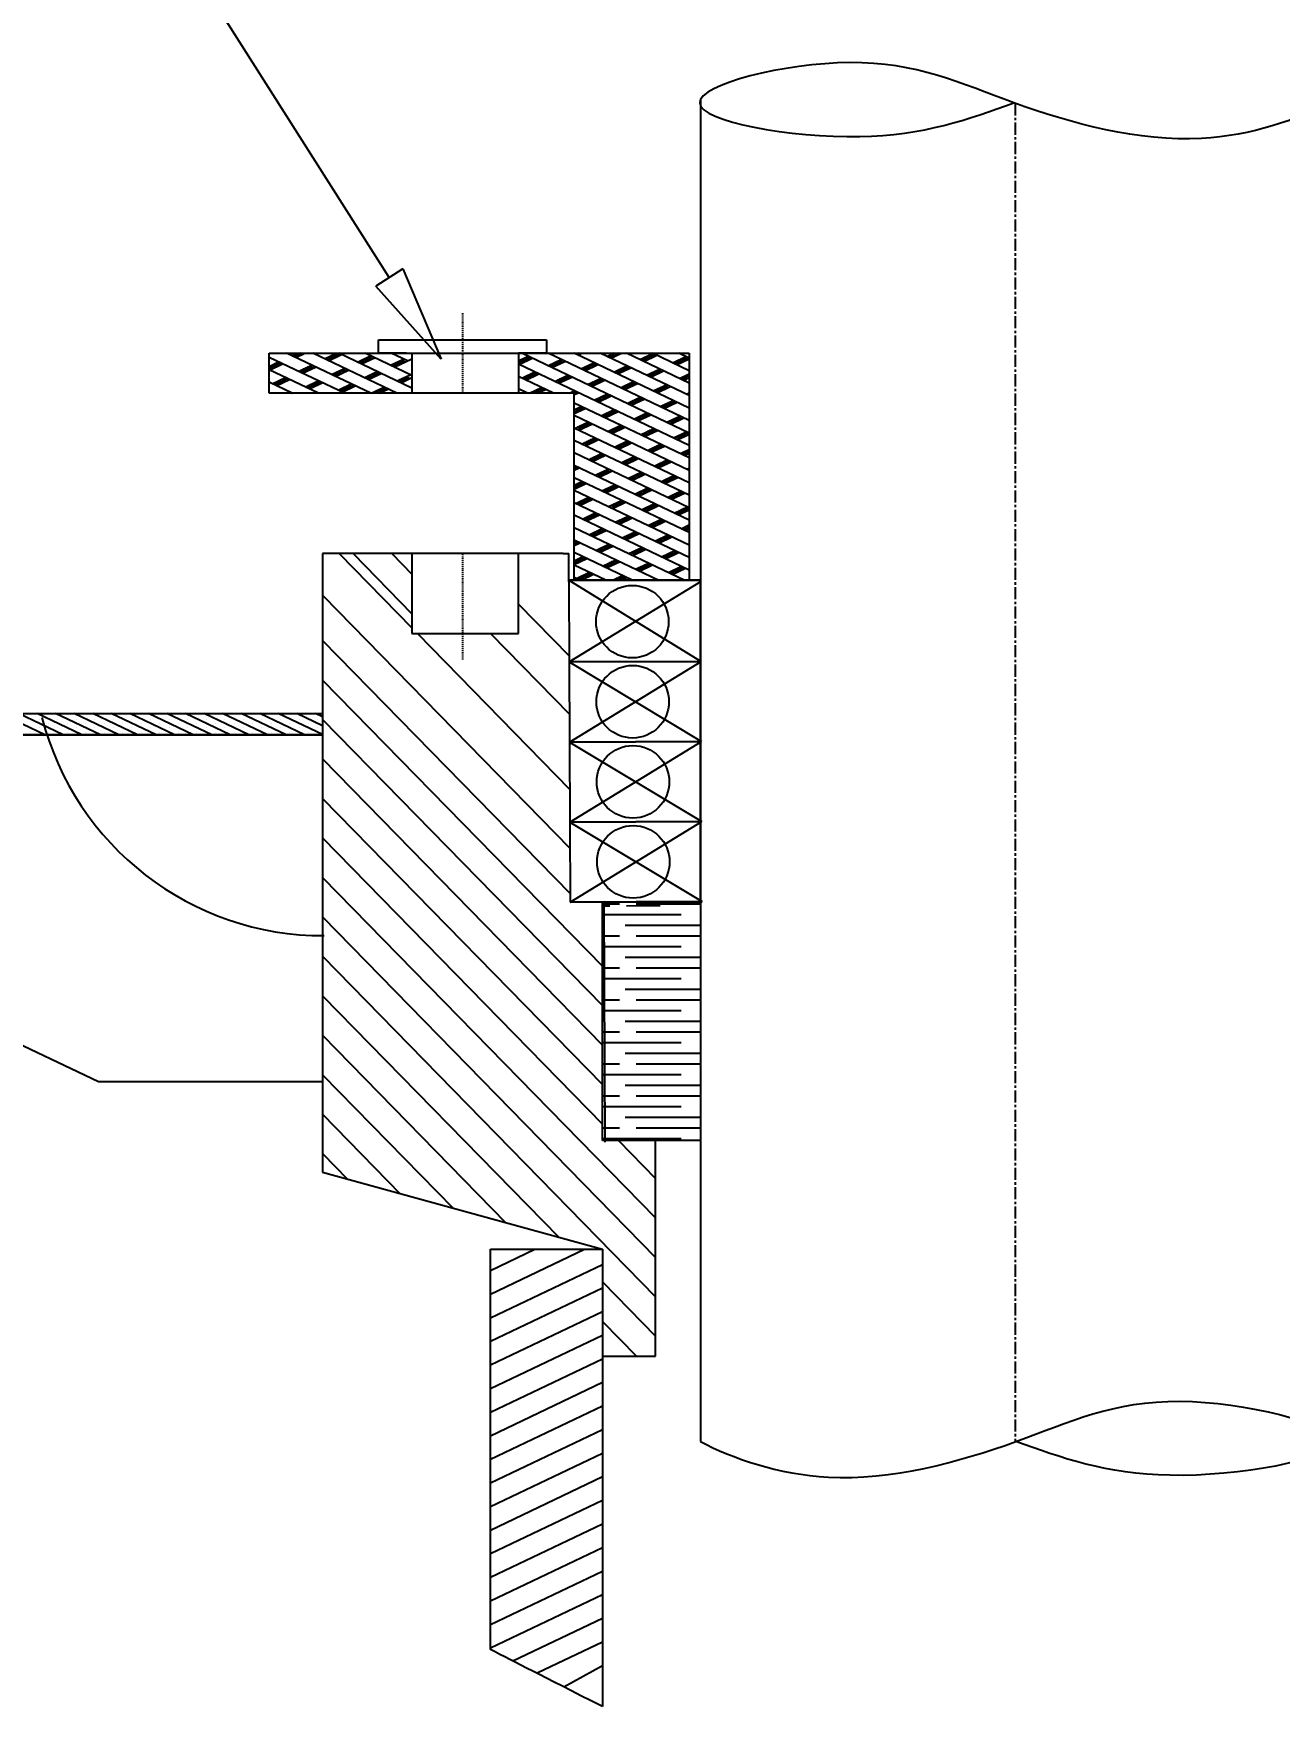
# Model space of a CAD drawing. Header units: millimetres. Extents: x 3739 to 12124, y 1417 to 5764.
# Drawn here: x 8636.7 to 8765.5, y 3214.6 to 3387.5 of the extents above; entities that cross this region are included whole.
import ezdxf
from ezdxf import colors
from ezdxf.entities.mleader import LeaderData, LeaderLine
from ezdxf.math import Vec2, Vec3

# ---------------------------------------------------------------- set-up
doc = ezdxf.new("R2010")
doc.units = ezdxf.units.MM
doc.header["$MEASUREMENT"] = 0
doc.linetypes.add('CENTER', pattern=[2, 1.25, -0.25, 0.25, -0.25])
doc.styles.get("Standard").update_dxf_attribs({"font": 'arial.ttf'})

# ---------------------------------------------------------------- blocks, each defined once
blk = doc.blocks.new('_ClosedBlank')
at = {"color": 0, "linetype": 'ByBlock', "lineweight": -2}
for p, q in [((-1, 0.167), (0, 0)), ((-1, 0.167), (-1, -0.167)), ((0, 0), (-1, -0.167))]:
    blk.add_line(p, q, dxfattribs=at)

msp = doc.modelspace()

# ---------------------------------------------------------------- linework, layer by layer
for p, q in [((8705.59733, 3380.64724), (8705.59733, 3241.98882)), ((8672.30784, 3354.44045), (8672.30784, 3355.81928)), ((8672.30784, 3355.81928), (8689.67626, 3355.81928)), ((8689.67626, 3355.81928), (8689.67626, 3354.44045)), ((8661.01838, 3354.44045), (8704.43943, 3354.44045)), ((8661.01838, 3350.30397), (8661.01838, 3354.44045)), ((8675.20258, 3354.44045), (8672.30784, 3354.44045)), ((8675.78153, 3354.44045), (8675.78153, 3350.30397)), ((8689.67626, 3354.44045), (8686.78153, 3354.44045)), ((8686.78153, 3354.44045), (8686.78153, 3350.30397)), ((8704.43943, 3354.44045), (8704.43943, 3331.00039)), ((8692.56127, 3350.30397), (8661.01838, 3350.30397)), ((8686.78153, 3350.30397), (8675.20258, 3350.30397)), ((8692.56127, 3331.00039), (8692.56127, 3350.30397)), ((8691.40338, 3333.74517), (8666.51837, 3333.75324)), ((8666.51837, 3333.75324), (8666.51837, 3269.80986)), ((8686.78153, 3333.7492), (8675.20258, 3333.7492)), ((8675.78153, 3333.75024), (8675.78153, 3325.47624)), ((8686.78153, 3325.47624), (8686.78153, 3333.7492)), ((8691.40338, 3333.74517), (8691.98805, 3333.74517)), ((8691.99936, 3330.81797), (8691.98805, 3333.74517)), ((8691.99866, 3331.00039), (8705.59733, 3331.00039)), ((8705.59733, 3331.00039), (8691.99866, 3331.00039)), ((8705.59733, 3331.00039), (8691.99866, 3331.00039)), ((8691.99936, 3331.00039), (8705.67517, 3322.59778)), ((8691.99936, 3330.81797), (8692.03132, 3322.54507)), ((8692.03132, 3322.54507), (8705.64321, 3330.87068)), ((8704.43943, 3331.00039), (8692.56127, 3331.00039)), ((8705.59733, 3331.00039), (8705.59733, 3297.90855)), ((8705.59733, 3322.72743), (8705.59733, 3331.00039)), ((8675.78153, 3325.47624), (8686.78153, 3325.47624)), ((8692.03132, 3322.54507), (8705.67517, 3322.59778)), ((8705.67517, 3322.59778), (8692.03132, 3322.54507)), ((8705.67517, 3322.59778), (8692.03132, 3322.54507)), ((8692.03132, 3322.54507), (8705.70713, 3314.32488)), ((8692.03132, 3322.54507), (8692.06328, 3314.27217)), ((8692.06328, 3314.27217), (8705.67517, 3322.59778)), ((8705.59733, 3314.45447), (8705.59733, 3322.72743)), ((8579.64241, 3317.20731), (8666.51837, 3317.20731)), ((8666.51837, 3317.20731), (8666.51837, 3315.00119)), ((8666.51837, 3317.20731), (8666.51837, 3315.00119)), ((8666.51837, 3315.00119), (8575.01083, 3315.00119)), ((8591.25521, 3315.00119), (8666.51837, 3315.00119)), ((8666.51837, 3315.00119), (8666.51837, 3279.15169)), ((8692.06328, 3314.27217), (8705.70713, 3314.32488)), ((8705.70713, 3314.32488), (8692.06328, 3314.27217)), ((8705.70713, 3314.32488), (8692.06328, 3314.27217)), ((8692.06328, 3314.27217), (8705.73909, 3306.05198)), ((8692.06328, 3314.27217), (8692.09524, 3305.99927)), ((8692.09524, 3305.99927), (8705.70713, 3314.32488)), ((8705.59733, 3306.18151), (8705.59733, 3314.45447)), ((8692.09524, 3305.99927), (8705.73909, 3306.05198)), ((8705.73909, 3306.05198), (8692.09524, 3305.99927)), ((8705.73909, 3306.05198), (8692.09524, 3305.99927)), ((8692.09524, 3305.99927), (8705.77105, 3297.77908)), ((8692.09524, 3305.99927), (8692.1272, 3297.72637)), ((8692.1272, 3297.72637), (8705.73909, 3306.05198)), ((8705.59733, 3297.90855), (8705.59733, 3306.18151)), ((8643.36047, 3279.15169), (8591.25521, 3303.97058)), ((8705.77105, 3297.77908), (8692.1272, 3297.72637)), ((8692.1272, 3297.72637), (8705.77105, 3297.77908)), ((8695.63953, 3297.73994), (8692.1272, 3297.72637)), ((8695.46574, 3273.08486), (8695.46574, 3297.73927)), ((8695.46574, 3273.08486), (8695.46574, 3297.73927)), ((8695.46574, 3273.08486), (8695.46574, 3297.73927)), ((8695.63951, 3297.74538), (8705.77107, 3297.77364)), ((8695.73543, 3272.91643), (8695.63951, 3297.74538)), ((8695.73543, 3272.91643), (8695.63953, 3297.73994)), ((8695.73543, 3272.91643), (8695.63953, 3297.73994)), ((8705.59733, 3297.90311), (8705.59733, 3273.08486)), ((8666.51837, 3279.15169), (8643.36047, 3279.15169)), ((8705.59733, 3273.08486), (8695.46574, 3273.08486)), ((8700.53153, 3273.08486), (8695.46574, 3273.08486)), ((8700.96574, 3273.08486), (8695.46574, 3273.08486)), ((8700.96574, 3250.81859), (8700.96574, 3273.08486)), ((8666.51837, 3269.80986), (8695.46574, 3261.8492)), ((8695.46574, 3261.8492), (8695.46574, 3250.81859)), ((8695.46574, 3250.81859), (8700.96574, 3250.81859))]:
    msp.add_line(p, q)
at = {"linetype": 'CENTER'}
msp.add_line((8738.13186, 3380.27373), (8738.13186, 3241.96172), dxfattribs=at)
msp.add_line((8738.13186, 3380.27373), (8738.13186, 3241.96172), dxfattribs=at)
at = {"linetype": 'CENTER', "ltscale": 0.1}
for p, q in [((8680.99205, 3358.57693), (8680.99205, 3350.30397)), ((8680.99205, 3333.7492), (8680.99205, 3322.71859))]:
    msp.add_line(p, q, dxfattribs=at)
at = {"linetype": 'Continuous'}
for p, q in [((8668.80967, 3350.30397), (8661.01838, 3354.01513)), ((8671.51156, 3350.30397), (8662.82735, 3354.44045)), ((8663.35111, 3354.19097), (8663.87487, 3354.44045)), ((8663.98565, 3354.10322), (8663.57627, 3354.29822)), ((8663.76049, 3353.99598), (8664.69363, 3354.44045)), ((8664.2108, 3354.21047), (8663.80143, 3354.40547)), ((8664.43596, 3354.31772), (8664.1783, 3354.44045)), ((8664.66112, 3354.42497), (8664.62861, 3354.44045)), ((8674.21345, 3350.30397), (8665.52924, 3354.44045)), ((8666.74895, 3353.85948), (8667.96865, 3354.44045)), ((8667.38348, 3353.77173), (8666.9741, 3353.96673)), ((8667.15832, 3353.66448), (8668.50927, 3354.30797)), ((8667.60864, 3353.87898), (8667.19926, 3354.07397)), ((8667.8338, 3353.98623), (8667.42442, 3354.18122)), ((8668.05895, 3354.09347), (8667.64958, 3354.28847)), ((8668.28411, 3354.20072), (8667.87473, 3354.39572)), ((8675.78153, 3350.84403), (8668.23114, 3354.44045)), ((8670.14678, 3353.52799), (8671.49773, 3354.17147)), ((8670.55616, 3353.33299), (8671.9071, 3353.97648)), ((8675.78153, 3352.131), (8670.93303, 3354.44045)), ((8671.45679, 3353.76198), (8671.04741, 3353.95698)), ((8671.68195, 3353.86923), (8671.27257, 3354.06422)), ((8675.30494, 3353.64498), (8673.63492, 3354.44045)), ((8686.78153, 3353.65166), (8687.79095, 3354.13247)), ((8686.84939, 3353.29399), (8688.20033, 3353.93748)), ((8704.43943, 3346.20244), (8687.14438, 3354.44045)), ((8687.97517, 3353.83023), (8687.5658, 3354.02522)), ((8704.43943, 3347.48941), (8689.84627, 3354.44045)), ((8704.43943, 3348.77638), (8692.54817, 3354.44045)), ((8692.94911, 3354.24947), (8693.35006, 3354.44045)), ((8693.17427, 3354.35672), (8692.99848, 3354.44045)), ((8704.43943, 3350.06335), (8695.25006, 3354.44045)), ((8695.93757, 3354.11297), (8696.62508, 3354.44045)), ((8696.5721, 3354.02522), (8696.16273, 3354.22022)), ((8696.34695, 3353.91798), (8697.44384, 3354.44045)), ((8696.79726, 3354.13247), (8696.38788, 3354.32747)), ((8697.02242, 3354.23972), (8696.61304, 3354.43472)), ((8697.24758, 3354.34697), (8697.05132, 3354.44045)), ((8704.43943, 3351.35032), (8697.95195, 3354.44045)), ((8699.3354, 3353.78148), (8700.68635, 3354.42497)), ((8699.74478, 3353.58648), (8701.09573, 3354.22997)), ((8700.1951, 3353.80098), (8699.78572, 3353.99598)), ((8700.42025, 3353.90823), (8700.01088, 3354.10322)), ((8700.64541, 3354.01547), (8700.23603, 3354.21047)), ((8700.87057, 3354.12272), (8700.46119, 3354.31772)), ((8704.43943, 3352.63729), (8700.65384, 3354.44045)), ((8702.73324, 3353.44999), (8704.08418, 3354.09347)), ((8704.43943, 3353.92426), (8703.35573, 3354.44045)), ((8704.2684, 3353.79123), (8703.85903, 3353.98623)), ((8661.01838, 3353.07984), (8662.00017, 3353.54749)), ((8661.28375, 3352.81625), (8661.01838, 3352.94266)), ((8666.10778, 3350.30397), (8661.01838, 3352.72816)), ((8661.0586, 3352.709), (8662.40954, 3353.35249)), ((8661.50891, 3352.9235), (8661.09953, 3353.1185)), ((8661.73407, 3353.03075), (8661.32469, 3353.22574)), ((8661.95923, 3353.13799), (8661.54985, 3353.33299)), ((8662.18439, 3353.24524), (8661.77501, 3353.44024)), ((8664.04705, 3352.57251), (8665.398, 3353.21599)), ((8664.68159, 3352.48476), (8664.27221, 3352.67976)), ((8664.45643, 3352.37751), (8665.80738, 3353.021)), ((8664.90675, 3352.59201), (8664.49737, 3352.787)), ((8665.1319, 3352.69925), (8664.72253, 3352.89425)), ((8665.35706, 3352.8065), (8664.94768, 3353.0015)), ((8665.58222, 3352.91375), (8665.17284, 3353.10875)), ((8667.44489, 3352.24102), (8668.79583, 3352.8845)), ((8668.07942, 3352.15327), (8667.67005, 3352.34826)), ((8667.85427, 3352.04602), (8669.20521, 3352.68951)), ((8668.30458, 3352.26051), (8667.8952, 3352.45551)), ((8668.52974, 3352.36776), (8668.12036, 3352.56276)), ((8668.7549, 3352.47501), (8668.34552, 3352.67001)), ((8668.98005, 3352.58226), (8668.57068, 3352.77725)), ((8670.78131, 3353.44024), (8670.37194, 3353.63523)), ((8671.00647, 3353.54749), (8670.5971, 3353.74248)), ((8671.23163, 3353.65473), (8670.82225, 3353.84973)), ((8670.84272, 3351.90952), (8672.19367, 3352.55301)), ((8671.2521, 3351.71453), (8672.60305, 3352.35801)), ((8671.92757, 3352.03627), (8671.51819, 3352.23127)), ((8672.15273, 3352.14352), (8671.74335, 3352.33851)), ((8672.37789, 3352.25077), (8671.96851, 3352.44576)), ((8673.54461, 3353.19649), (8674.89556, 3353.83998)), ((8674.17915, 3353.10875), (8673.76977, 3353.30374)), ((8673.95399, 3353.0015), (8675.78153, 3353.87199)), ((8674.40431, 3353.21599), (8673.99493, 3353.41099)), ((8674.62946, 3353.32324), (8674.22009, 3353.51824)), ((8674.24056, 3351.57803), (8675.5915, 3352.22152)), ((8674.85462, 3353.43049), (8674.44524, 3353.62548)), ((8675.07978, 3353.53774), (8674.6704, 3353.73273)), ((8687.07454, 3353.40124), (8686.78153, 3353.54081)), ((8704.43943, 3344.91546), (8686.78153, 3353.32631)), ((8687.2997, 3353.50849), (8686.89032, 3353.70348)), ((8687.52486, 3353.61573), (8687.11548, 3353.81073)), ((8687.13595, 3351.87052), (8688.4869, 3352.51401)), ((8687.75002, 3353.72298), (8687.34064, 3353.91798)), ((8687.54533, 3351.67553), (8688.89627, 3352.31901)), ((8688.2208, 3351.99727), (8687.81142, 3352.19227)), ((8688.44596, 3352.10452), (8688.03658, 3352.29951)), ((8688.67112, 3352.21177), (8688.26174, 3352.40676)), ((8689.83784, 3353.15749), (8691.18879, 3353.80098)), ((8690.47238, 3353.06975), (8690.063, 3353.26474)), ((8690.24722, 3352.9625), (8691.59817, 3353.60598)), ((8690.69754, 3353.17699), (8690.28816, 3353.37199)), ((8690.92269, 3353.28424), (8690.51332, 3353.47924)), ((8691.14785, 3353.39149), (8690.73847, 3353.58648)), ((8691.37301, 3353.49874), (8690.96363, 3353.69373)), ((8693.23568, 3352.826), (8694.58662, 3353.46949)), ((8693.87021, 3352.73825), (8693.46083, 3352.93325)), ((8693.64505, 3352.63101), (8694.996, 3353.27449)), ((8694.09537, 3352.8455), (8693.68599, 3353.0405)), ((8694.32053, 3352.95275), (8693.91115, 3353.14774)), ((8694.54569, 3353.06), (8694.13631, 3353.25499)), ((8694.77084, 3353.16724), (8694.36147, 3353.36224)), ((8696.63351, 3352.49451), (8697.98446, 3353.13799)), ((8697.26805, 3352.40676), (8696.85867, 3352.60176)), ((8697.04289, 3352.29951), (8698.39383, 3352.943)), ((8697.4932, 3352.51401), (8697.08383, 3352.709)), ((8697.71836, 3352.62126), (8697.30898, 3352.81625)), ((8697.94352, 3352.7285), (8697.53414, 3352.9235)), ((8698.16868, 3352.83575), (8697.7593, 3353.03075)), ((8699.96994, 3353.69373), (8699.56056, 3353.88873)), ((8700.03135, 3352.16302), (8701.38229, 3352.8065)), ((8700.66588, 3352.07527), (8700.2565, 3352.27026)), ((8700.44072, 3351.96802), (8701.79167, 3352.61151)), ((8700.89104, 3352.18252), (8700.48166, 3352.37751)), ((8701.1162, 3352.28976), (8700.70682, 3352.48476)), ((8701.34135, 3352.39701), (8700.93198, 3352.59201)), ((8701.56651, 3352.50426), (8701.15713, 3352.69925)), ((8703.36777, 3353.36224), (8702.9584, 3353.55724)), ((8703.14262, 3353.25499), (8704.43943, 3353.8727)), ((8703.59293, 3353.46949), (8703.18355, 3353.66448)), ((8703.81809, 3353.57673), (8703.40871, 3353.77173)), ((8703.42918, 3351.83152), (8704.43943, 3352.31273)), ((8704.04325, 3353.68398), (8703.63387, 3353.87898)), ((8704.43943, 3352.2083), (8704.32981, 3352.26051)), ((8663.40588, 3350.30397), (8661.01838, 3351.44119)), ((8661.34516, 3351.28554), (8662.69611, 3351.92902)), ((8661.9797, 3351.19779), (8661.57032, 3351.39278)), ((8661.75454, 3351.09054), (8663.10548, 3351.73403)), ((8662.20485, 3351.30504), (8661.79548, 3351.50003)), ((8662.43001, 3351.41228), (8662.02063, 3351.60728)), ((8662.65517, 3351.51953), (8662.24579, 3351.71453)), ((8662.88033, 3351.62678), (8662.47095, 3351.82177)), ((8664.743, 3350.95404), (8666.09394, 3351.59753)), ((8665.37753, 3350.8663), (8664.96815, 3351.06129)), ((8665.15237, 3350.75905), (8666.50332, 3351.40253)), ((8665.60269, 3350.97354), (8665.19331, 3351.16854)), ((8665.82785, 3351.08079), (8665.41847, 3351.27579)), ((8666.053, 3351.18804), (8665.64363, 3351.38303)), ((8666.27816, 3351.29529), (8665.86878, 3351.49028)), ((8668.14083, 3350.62255), (8669.49178, 3351.26604)), ((8668.77536, 3350.5348), (8668.36599, 3350.7298)), ((8668.55021, 3350.42756), (8669.90115, 3351.07104)), ((8669.00052, 3350.64205), (8668.59114, 3350.83705)), ((8669.22568, 3350.7493), (8668.8163, 3350.94429)), ((8669.45084, 3350.85655), (8669.04146, 3351.05154)), ((8669.676, 3350.96379), (8669.26662, 3351.15879)), ((8671.47726, 3351.82177), (8671.06788, 3352.01677)), ((8671.70241, 3351.92902), (8671.29304, 3352.12402)), ((8671.56577, 3350.30397), (8672.88961, 3350.93455)), ((8672.39836, 3350.31056), (8671.98898, 3350.50555)), ((8672.62351, 3350.41781), (8672.21414, 3350.6128)), ((8672.38452, 3350.30397), (8673.29899, 3350.73955)), ((8672.84867, 3350.52505), (8672.43929, 3350.72005)), ((8673.07383, 3350.6323), (8672.66445, 3350.8273)), ((8674.87509, 3351.49028), (8674.46571, 3351.68528)), ((8674.64993, 3351.38303), (8675.78153, 3351.92204)), ((8675.10025, 3351.59753), (8674.69087, 3351.79253)), ((8675.32541, 3351.70478), (8674.91603, 3351.89977)), ((8675.55056, 3351.81203), (8675.14119, 3352.00702)), ((8690.42481, 3350.30397), (8686.78153, 3352.03934)), ((8687.72291, 3350.30397), (8686.78153, 3350.75237)), ((8687.77049, 3351.78278), (8687.36111, 3351.97777)), ((8687.99564, 3351.89002), (8687.58627, 3352.08502)), ((8687.94087, 3350.30397), (8689.18284, 3350.89555)), ((8688.62355, 3350.30397), (8688.28221, 3350.46656)), ((8688.91674, 3350.37881), (8688.50737, 3350.5738)), ((8689.1419, 3350.48606), (8688.73252, 3350.68105)), ((8688.75963, 3350.30397), (8689.59222, 3350.70055)), ((8689.36706, 3350.5933), (8688.95768, 3350.7883)), ((8690.53378, 3351.53903), (8691.88473, 3352.18252)), ((8691.16832, 3351.45128), (8690.75894, 3351.64628)), ((8690.94316, 3351.34404), (8692.29411, 3351.98752)), ((8691.39348, 3351.55853), (8690.9841, 3351.75353)), ((8691.61864, 3351.66578), (8691.20926, 3351.86077)), ((8691.84379, 3351.77303), (8691.43442, 3351.96802)), ((8692.06895, 3351.88027), (8691.65957, 3352.07527)), ((8692.03465, 3350.30397), (8692.58067, 3350.56405)), ((8693.93162, 3351.20754), (8695.28256, 3351.85102)), ((8694.56615, 3351.11979), (8694.15678, 3351.31479)), ((8694.341, 3351.01254), (8695.69194, 3351.65603)), ((8694.79131, 3351.22704), (8694.38193, 3351.42203)), ((8695.01647, 3351.33429), (8694.60709, 3351.52928)), ((8695.24163, 3351.44153), (8694.83225, 3351.63653)), ((8695.46678, 3351.54878), (8695.05741, 3351.74378)), ((8697.32945, 3350.87605), (8698.6804, 3351.51953)), ((8697.96399, 3350.7883), (8697.55461, 3350.98329)), ((8697.73883, 3350.68105), (8699.08978, 3351.32454)), ((8698.18915, 3350.89555), (8697.77977, 3351.09054)), ((8698.4143, 3351.00279), (8698.00493, 3351.19779)), ((8698.63946, 3351.11004), (8698.23008, 3351.30504)), ((8698.86462, 3351.21729), (8698.45524, 3351.41228)), ((8700.72729, 3350.54455), (8702.07823, 3351.18804)), ((8701.36182, 3350.45681), (8700.95244, 3350.6518)), ((8701.13666, 3350.34956), (8702.48761, 3350.99304)), ((8701.58698, 3350.56405), (8701.1776, 3350.75905)), ((8701.81214, 3350.6713), (8701.40276, 3350.8663)), ((8702.0373, 3350.77855), (8701.62792, 3350.97354)), ((8702.26245, 3350.8858), (8701.85308, 3351.08079)), ((8704.06371, 3351.74378), (8703.65434, 3351.93877)), ((8703.83856, 3351.63653), (8704.43943, 3351.92274)), ((8704.28887, 3351.85102), (8703.87949, 3352.04602)), ((8704.43943, 3351.9938), (8704.10465, 3352.15327)), ((8663.37821, 3350.30397), (8663.39205, 3350.31056)), ((8671.96188, 3350.30397), (8671.76382, 3350.39831)), ((8688.17323, 3350.30397), (8688.05705, 3350.35931)), ((8692.22607, 3350.30397), (8692.13036, 3350.34956)), ((8692.76489, 3350.26181), (8692.35552, 3350.45681)), ((8692.56127, 3350.16482), (8692.99005, 3350.36906)), ((8704.43943, 3343.62849), (8692.56127, 3349.28632)), ((8692.56127, 3348.60486), (8693.27661, 3348.94559)), ((8692.56127, 3348.21487), (8693.68599, 3348.75059)), ((8693.46083, 3348.64335), (8693.05146, 3348.83834)), ((8694.62756, 3349.58908), (8695.97851, 3350.23256)), ((8695.2621, 3349.50133), (8694.85272, 3349.69632)), ((8695.03694, 3349.39408), (8696.38788, 3350.03757)), ((8695.48725, 3349.60858), (8695.07788, 3349.80357)), ((8695.71241, 3349.71582), (8695.30303, 3349.91082)), ((8695.93757, 3349.82307), (8695.52819, 3350.01807)), ((8696.16273, 3349.93032), (8695.75335, 3350.12531)), ((8698.02539, 3349.25758), (8699.37634, 3349.90107)), ((8698.65993, 3349.16984), (8698.25055, 3349.36483)), ((8698.43477, 3349.06259), (8699.78572, 3349.70607)), ((8698.88509, 3349.27708), (8698.47571, 3349.47208)), ((8699.11025, 3349.38433), (8698.70087, 3349.57933)), ((8699.3354, 3349.49158), (8698.92603, 3349.68657)), ((8699.56056, 3349.59883), (8699.15118, 3349.79382)), ((8701.42323, 3348.92609), (8702.77418, 3349.56958)), ((8702.05776, 3348.83834), (8701.64839, 3349.03334)), ((8701.83261, 3348.7311), (8703.18355, 3349.37458)), ((8702.28292, 3348.94559), (8701.87354, 3349.14059)), ((8702.50808, 3349.05284), (8702.0987, 3349.24783)), ((8702.73324, 3349.16009), (8702.32386, 3349.35508)), ((8702.9584, 3349.26733), (8702.54902, 3349.46233)), ((8704.12512, 3350.21306), (8704.43943, 3350.36278)), ((8704.43943, 3350.27784), (8704.35028, 3350.32031)), ((8692.78536, 3348.3216), (8692.56127, 3348.42834)), ((8704.43943, 3342.34152), (8692.56127, 3347.99935)), ((8693.01052, 3348.42885), (8692.60114, 3348.62385)), ((8692.62161, 3346.68364), (8693.97256, 3347.32713)), ((8693.23568, 3348.5361), (8692.8263, 3348.7311)), ((8693.03099, 3346.48865), (8694.38193, 3347.13213)), ((8693.70646, 3346.81039), (8693.29708, 3347.00538)), ((8693.93162, 3346.91764), (8693.52224, 3347.11263)), ((8694.15678, 3347.02488), (8693.7474, 3347.21988)), ((8695.3235, 3347.97061), (8696.67445, 3348.6141)), ((8695.95804, 3347.88286), (8695.54866, 3348.07786)), ((8695.73288, 3347.77562), (8697.08383, 3348.4191)), ((8696.1832, 3347.99011), (8695.77382, 3348.18511)), ((8696.40835, 3348.09736), (8695.99898, 3348.29236)), ((8696.63351, 3348.20461), (8696.22413, 3348.3996)), ((8696.85867, 3348.31185), (8696.44929, 3348.50685)), ((8698.72134, 3347.63912), (8700.07228, 3348.28261)), ((8699.35587, 3347.55137), (8698.94649, 3347.74637)), ((8699.13071, 3347.44412), (8700.48166, 3348.08761)), ((8699.58103, 3347.65862), (8699.17165, 3347.85362)), ((8699.80619, 3347.76587), (8699.39681, 3347.96086)), ((8700.03135, 3347.87311), (8699.62197, 3348.06811)), ((8700.2565, 3347.98036), (8699.84713, 3348.17536)), ((8702.11917, 3347.30763), (8703.47012, 3347.95111)), ((8702.75371, 3347.21988), (8702.34433, 3347.41488)), ((8702.52855, 3347.11263), (8703.87949, 3347.75612)), ((8702.97886, 3347.32713), (8702.56949, 3347.52212)), ((8703.20402, 3347.43437), (8702.79464, 3347.62937)), ((8703.42918, 3347.54162), (8703.0198, 3347.73662)), ((8703.65434, 3347.64887), (8703.24496, 3347.84387)), ((8704.43943, 3341.05455), (8692.56127, 3346.71238)), ((8704.43943, 3339.76758), (8692.56127, 3345.42541)), ((8693.25615, 3346.59589), (8692.84677, 3346.79089)), ((8693.4813, 3346.70314), (8693.07193, 3346.89814)), ((8693.31755, 3345.06518), (8694.6685, 3345.70866)), ((8693.72693, 3344.87018), (8695.07788, 3345.51367)), ((8694.17725, 3345.08468), (8693.76787, 3345.27967)), ((8694.4024, 3345.19193), (8693.99303, 3345.38692)), ((8694.62756, 3345.29917), (8694.21818, 3345.49417)), ((8694.85272, 3345.40642), (8694.44334, 3345.60142)), ((8696.01944, 3346.35215), (8697.37039, 3346.99563)), ((8696.65398, 3346.2644), (8696.2446, 3346.4594)), ((8696.42882, 3346.15715), (8697.77977, 3346.80064)), ((8696.87914, 3346.37165), (8696.46976, 3346.56664)), ((8697.1043, 3346.4789), (8696.69492, 3346.67389)), ((8696.71539, 3344.73369), (8698.06633, 3345.37717)), ((8697.32945, 3346.58614), (8696.92008, 3346.78114)), ((8697.55461, 3346.69339), (8697.14523, 3346.88839)), ((8699.41728, 3346.02066), (8700.76822, 3346.66414)), ((8700.05181, 3345.93291), (8699.64244, 3346.1279)), ((8699.82666, 3345.82566), (8701.1776, 3346.46915)), ((8700.27697, 3346.04016), (8699.86759, 3346.23515)), ((8700.50213, 3346.1474), (8700.09275, 3346.3424)), ((8700.72729, 3346.25465), (8700.31791, 3346.44965)), ((8700.95244, 3346.3619), (8700.54307, 3346.55689)), ((8702.81511, 3345.68916), (8704.16606, 3346.33265)), ((8703.44965, 3345.60142), (8703.04027, 3345.79641)), ((8703.22449, 3345.49417), (8704.43943, 3346.07287)), ((8703.67481, 3345.70866), (8703.26543, 3345.90366)), ((8703.89996, 3345.81591), (8703.49059, 3346.01091)), ((8704.12512, 3345.92316), (8703.71574, 3346.11815)), ((8704.35028, 3346.03041), (8703.9409, 3346.2254)), ((8704.43943, 3338.48061), (8692.56127, 3344.13844)), ((8693.95209, 3344.97743), (8693.54271, 3345.17243)), ((8694.01349, 3343.44672), (8695.36444, 3344.0902)), ((8694.64803, 3343.35897), (8694.23865, 3343.55396)), ((8694.42287, 3343.25172), (8695.77382, 3343.89521)), ((8694.87319, 3343.46622), (8694.46381, 3343.66121)), ((8695.09835, 3343.57346), (8694.68897, 3343.76846)), ((8695.3235, 3343.68071), (8694.91413, 3343.87571)), ((8695.54866, 3343.78796), (8695.13928, 3343.98295)), ((8697.34992, 3344.64594), (8696.94054, 3344.84093)), ((8697.12476, 3344.53869), (8698.47571, 3345.18218)), ((8697.57508, 3344.75319), (8697.1657, 3344.94818)), ((8697.80024, 3344.86043), (8697.39086, 3345.05543)), ((8697.41133, 3343.11522), (8698.76227, 3343.75871)), ((8698.02539, 3344.96768), (8697.61602, 3345.16268)), ((8697.82071, 3342.92023), (8699.17165, 3343.56371)), ((8698.25055, 3345.07493), (8697.84118, 3345.26992)), ((8698.94649, 3343.45647), (8698.53712, 3343.65146)), ((8700.11322, 3344.40219), (8701.46417, 3345.04568)), ((8700.74776, 3344.31445), (8700.33838, 3344.50944)), ((8700.5226, 3344.2072), (8701.87354, 3344.85068)), ((8700.97291, 3344.42169), (8700.56354, 3344.61669)), ((8701.19807, 3344.52894), (8700.78869, 3344.72394)), ((8701.42323, 3344.63619), (8701.01385, 3344.83118)), ((8701.64839, 3344.74344), (8701.23901, 3344.93843)), ((8703.51105, 3344.0707), (8704.43943, 3344.51291)), ((8704.14559, 3343.98295), (8703.73621, 3344.17795)), ((8703.92043, 3343.87571), (8704.43943, 3344.12292)), ((8704.37075, 3344.0902), (8703.96137, 3344.2852)), ((8704.43943, 3344.27198), (8704.18653, 3344.39244)), ((8704.43943, 3344.48647), (8704.41169, 3344.49969)), ((8704.43943, 3337.19364), (8692.56127, 3342.85147)), ((8692.56127, 3342.75499), (8692.66255, 3342.80323)), ((8692.84677, 3342.50099), (8692.56127, 3342.63697)), ((8692.56127, 3342.365), (8693.07193, 3342.60823)), ((8692.62161, 3342.39374), (8692.56127, 3342.42248)), ((8694.70944, 3341.82825), (8696.06038, 3342.47174)), ((8695.34397, 3341.7405), (8694.93459, 3341.9355)), ((8695.11881, 3341.63326), (8696.46976, 3342.27674)), ((8695.56913, 3341.84775), (8695.15975, 3342.04275)), ((8695.79429, 3341.955), (8695.38491, 3342.14999)), ((8696.01944, 3342.06225), (8695.61007, 3342.25724)), ((8696.2446, 3342.16949), (8695.83522, 3342.36449)), ((8698.04586, 3343.02748), (8697.63649, 3343.22247)), ((8698.27102, 3343.13472), (8697.86164, 3343.32972)), ((8698.49618, 3343.24197), (8698.0868, 3343.43697)), ((8698.10727, 3341.49676), (8699.45822, 3342.14025)), ((8698.72134, 3343.34922), (8698.31196, 3343.54421)), ((8698.51665, 3341.30176), (8699.86759, 3341.94525)), ((8699.19212, 3341.62351), (8698.78274, 3341.8185)), ((8699.41728, 3341.73075), (8699.0079, 3341.92575)), ((8699.64244, 3341.838), (8699.23306, 3342.033)), ((8700.80916, 3342.78373), (8702.16011, 3343.42722)), ((8701.4437, 3342.69598), (8701.03432, 3342.89098)), ((8701.21854, 3342.58873), (8702.56949, 3343.23222)), ((8701.66886, 3342.80323), (8701.25948, 3342.99823)), ((8701.89401, 3342.91048), (8701.48464, 3343.10547)), ((8702.11917, 3343.01773), (8701.70979, 3343.21272)), ((8702.34433, 3343.12497), (8701.93495, 3343.31997)), ((8704.207, 3342.45224), (8704.43943, 3342.56295)), ((8704.43943, 3342.55602), (8704.43215, 3342.55949)), ((8704.43943, 3335.90667), (8692.56127, 3341.5645)), ((8692.56127, 3340.80504), (8693.35849, 3341.18477)), ((8692.56127, 3340.41504), (8693.76787, 3340.98977)), ((8692.86724, 3340.56078), (8692.56127, 3340.70652)), ((8692.64208, 3340.45353), (8692.56127, 3340.49202)), ((8704.43943, 3334.6197), (8692.56127, 3340.27753)), ((8693.09239, 3340.66803), (8692.68302, 3340.86302)), ((8693.31755, 3340.77528), (8692.90817, 3340.97027)), ((8693.54271, 3340.88252), (8693.13333, 3341.07752)), ((8695.40538, 3340.20979), (8696.75632, 3340.85327)), ((8696.03991, 3340.12204), (8695.63054, 3340.31704)), ((8695.81476, 3340.01479), (8697.1657, 3340.65828)), ((8696.26507, 3340.22929), (8695.85569, 3340.42428)), ((8696.49023, 3340.33654), (8696.08085, 3340.53153)), ((8696.71539, 3340.44378), (8696.30601, 3340.63878)), ((8696.94054, 3340.55103), (8696.53117, 3340.74603)), ((8698.74181, 3341.40901), (8698.33243, 3341.60401)), ((8698.96696, 3341.51626), (8698.55759, 3341.71125)), ((8698.80321, 3339.8783), (8700.15416, 3340.52178)), ((8699.21259, 3339.6833), (8700.56354, 3340.32679)), ((8699.66291, 3339.8978), (8699.25353, 3340.09279)), ((8699.88806, 3340.00504), (8699.47869, 3340.20004)), ((8700.11322, 3340.11229), (8699.70384, 3340.30729)), ((8700.33838, 3340.21954), (8699.929, 3340.41453)), ((8701.5051, 3341.16527), (8702.85605, 3341.80875)), ((8702.13964, 3341.07752), (8701.73026, 3341.27251)), ((8701.91448, 3340.97027), (8703.26543, 3341.61376)), ((8702.3648, 3341.18477), (8701.95542, 3341.37976)), ((8702.58996, 3341.29201), (8702.18058, 3341.48701)), ((8702.20105, 3339.5468), (8703.55199, 3340.19029)), ((8702.81511, 3341.39926), (8702.40574, 3341.59426)), ((8703.04027, 3341.50651), (8702.63089, 3341.70151)), ((8704.43943, 3333.33273), (8692.56127, 3338.99056)), ((8692.70349, 3338.92282), (8694.05443, 3339.5663)), ((8693.33802, 3338.83507), (8692.92864, 3339.03007)), ((8693.11286, 3338.72782), (8694.46381, 3339.37131)), ((8693.56318, 3338.94232), (8693.1538, 3339.13731)), ((8693.78834, 3339.04957), (8693.37896, 3339.24456)), ((8694.01349, 3339.15681), (8693.60412, 3339.35181)), ((8694.23865, 3339.26406), (8693.82927, 3339.45906)), ((8696.10132, 3338.59133), (8697.45227, 3339.23481)), ((8696.73586, 3338.50358), (8696.32648, 3338.69857)), ((8696.5107, 3338.39633), (8697.86164, 3339.03982)), ((8696.96101, 3338.61083), (8696.55164, 3338.80582)), ((8697.18617, 3338.71807), (8696.77679, 3338.91307)), ((8697.41133, 3338.82532), (8697.00195, 3339.02032)), ((8697.63649, 3338.93257), (8697.22711, 3339.12756)), ((8699.43775, 3339.79055), (8699.02837, 3339.98554)), ((8699.49915, 3338.25983), (8700.8501, 3338.90332)), ((8700.13369, 3338.17209), (8699.72431, 3338.36708)), ((8699.90853, 3338.06484), (8701.25948, 3338.70832)), ((8700.35885, 3338.27933), (8699.94947, 3338.47433)), ((8700.584, 3338.38658), (8700.17463, 3338.58158)), ((8700.80916, 3338.49383), (8700.39979, 3338.68882)), ((8701.03432, 3338.60108), (8700.62494, 3338.79607)), ((8702.83558, 3339.45906), (8702.4262, 3339.65405)), ((8702.61042, 3339.35181), (8703.96137, 3339.99529)), ((8703.06074, 3339.5663), (8702.65136, 3339.7613)), ((8703.2859, 3339.67355), (8702.87652, 3339.86855)), ((8702.89699, 3337.92834), (8704.24793, 3338.57183)), ((8703.51105, 3339.7808), (8703.10168, 3339.97579)), ((8703.73621, 3339.88805), (8703.32683, 3340.08304)), ((8704.43215, 3338.26958), (8704.02278, 3338.46458)), ((8704.43943, 3332.04576), (8692.56127, 3337.70359)), ((8693.39943, 3337.30436), (8694.75037, 3337.94784)), ((8694.03396, 3337.21661), (8693.62459, 3337.4116)), ((8693.80881, 3337.10936), (8695.15975, 3337.75285)), ((8694.25912, 3337.32385), (8693.84974, 3337.51885)), ((8694.48428, 3337.4311), (8694.0749, 3337.6261)), ((8694.70944, 3337.53835), (8694.30006, 3337.73335)), ((8694.93459, 3337.6456), (8694.52522, 3337.84059)), ((8696.79726, 3336.97286), (8698.14821, 3337.61635)), ((8697.4318, 3336.88511), (8697.02242, 3337.08011)), ((8697.20664, 3336.77787), (8698.55759, 3337.42135)), ((8697.65696, 3336.99236), (8697.24758, 3337.18736)), ((8697.88211, 3337.09961), (8697.47274, 3337.29461)), ((8698.10727, 3337.20686), (8697.69789, 3337.40185)), ((8698.33243, 3337.31411), (8697.92305, 3337.5091)), ((8700.1951, 3336.64137), (8701.54604, 3337.28486)), ((8700.82963, 3336.55362), (8700.42025, 3336.74862)), ((8700.60447, 3336.44637), (8701.95542, 3337.08986)), ((8701.05479, 3336.66087), (8700.64541, 3336.85587)), ((8701.27995, 3336.76812), (8700.87057, 3336.96311)), ((8701.5051, 3336.87537), (8701.09573, 3337.07036)), ((8701.73026, 3336.98261), (8701.32088, 3337.17761)), ((8703.53152, 3337.84059), (8703.12215, 3338.03559)), ((8703.30637, 3337.73335), (8704.43943, 3338.27305)), ((8703.75668, 3337.94784), (8703.3473, 3338.14284)), ((8703.98184, 3338.05509), (8703.57246, 3338.25008)), ((8703.59293, 3336.30988), (8704.43943, 3336.71309)), ((8704.207, 3338.16234), (8703.79762, 3338.35733)), ((8704.43943, 3336.55016), (8704.2684, 3336.63162)), ((8703.9322, 3331.00039), (8692.56127, 3336.41662)), ((8701.23031, 3331.00039), (8692.56127, 3335.12964)), ((8692.56127, 3334.95517), (8692.74442, 3335.04241)), ((8692.92864, 3334.74016), (8692.56127, 3334.91515)), ((8694.09537, 3335.68589), (8695.44632, 3336.32938)), ((8694.72991, 3335.59814), (8694.32053, 3335.79314)), ((8694.50475, 3335.4909), (8695.85569, 3336.13438)), ((8694.95506, 3335.70539), (8694.54569, 3335.90039)), ((8695.18022, 3335.81264), (8694.77084, 3336.00763)), ((8695.40538, 3335.91989), (8694.996, 3336.11488)), ((8695.63054, 3336.02713), (8695.22116, 3336.22213)), ((8697.4932, 3335.3544), (8698.84415, 3335.99788)), ((8698.12774, 3335.26665), (8697.71836, 3335.46165)), ((8697.90258, 3335.1594), (8699.25353, 3335.80289)), ((8698.3529, 3335.3739), (8697.94352, 3335.56889)), ((8698.57805, 3335.48115), (8698.16868, 3335.67614)), ((8698.80321, 3335.58839), (8698.39383, 3335.78339)), ((8699.02837, 3335.69564), (8698.61899, 3335.89064)), ((8700.89104, 3335.02291), (8702.24198, 3335.66639)), ((8701.52557, 3334.93516), (8701.1162, 3335.13015)), ((8701.30042, 3334.82791), (8702.65136, 3335.4714)), ((8701.75073, 3335.04241), (8701.34135, 3335.2374)), ((8701.97589, 3335.14965), (8701.56651, 3335.34465)), ((8702.20105, 3335.2569), (8701.79167, 3335.4519)), ((8702.4262, 3335.36415), (8702.01683, 3335.55914)), ((8704.22747, 3336.22213), (8703.81809, 3336.41713)), ((8704.00231, 3336.11488), (8704.43943, 3336.32309)), ((8704.43943, 3336.33566), (8704.04325, 3336.52437)), ((8668.25078, 3333.75268), (8675.78153, 3326.0602)), ((8669.68907, 3333.75221), (8675.78153, 3327.52891)), ((8673.68282, 3333.75092), (8675.78153, 3331.60714)), ((8675.80896, 3333.75023), (8675.80996, 3333.7492)), ((8692.56127, 3334.56518), (8693.1538, 3334.84741)), ((8692.70349, 3334.63292), (8692.56127, 3334.70065)), ((8698.52842, 3331.00039), (8692.56127, 3333.84267)), ((8692.56127, 3333.00521), (8693.44037, 3333.42394)), ((8692.56127, 3332.61522), (8693.84974, 3333.22895)), ((8693.39943, 3333.01445), (8692.99005, 3333.20945)), ((8693.62459, 3333.1217), (8693.21521, 3333.3167)), ((8694.79131, 3334.06743), (8696.14226, 3334.71091)), ((8695.42585, 3333.97968), (8695.01647, 3334.17468)), ((8695.20069, 3333.87243), (8696.55164, 3334.51592)), ((8695.651, 3334.08693), (8695.24163, 3334.28192)), ((8695.87616, 3334.19418), (8695.46678, 3334.38917)), ((8696.10132, 3334.30142), (8695.69194, 3334.49642)), ((8696.32648, 3334.40867), (8695.9171, 3334.60367)), ((8698.18915, 3333.73594), (8699.54009, 3334.37942)), ((8698.82368, 3333.64819), (8698.4143, 3333.84318)), ((8698.59852, 3333.54094), (8699.94947, 3334.18443)), ((8699.04884, 3333.75544), (8698.63946, 3333.95043)), ((8699.274, 3333.86268), (8698.86462, 3334.05768)), ((8699.49915, 3333.96993), (8699.08978, 3334.16493)), ((8699.72431, 3334.07718), (8699.31493, 3334.27217)), ((8701.58698, 3333.40444), (8702.93793, 3334.04793)), ((8702.22152, 3333.3167), (8701.81214, 3333.51169)), ((8701.99636, 3333.20945), (8703.3473, 3333.85293)), ((8702.44667, 3333.42394), (8702.0373, 3333.61894)), ((8702.67183, 3333.53119), (8702.26245, 3333.72619)), ((8702.89699, 3333.63844), (8702.48761, 3333.83343)), ((8703.12215, 3333.74569), (8702.71277, 3333.94068)), ((8704.28887, 3334.69141), (8704.43943, 3334.76313)), ((8692.94911, 3332.79996), (8692.56127, 3332.98469)), ((8692.72395, 3332.69271), (8692.56127, 3332.7702)), ((8695.82652, 3331.00039), (8692.56127, 3332.5557)), ((8693.17427, 3332.90721), (8692.76489, 3333.1022)), ((8692.78536, 3331.162), (8694.13631, 3331.80548)), ((8693.26485, 3331.00039), (8694.54569, 3331.61048)), ((8693.87021, 3331.28874), (8693.46083, 3331.48374)), ((8694.09537, 3331.39599), (8693.68599, 3331.59099)), ((8694.32053, 3331.50324), (8693.91115, 3331.69823)), ((8695.48725, 3332.44897), (8696.8382, 3333.09245)), ((8696.12179, 3332.36122), (8695.71241, 3332.55621)), ((8695.89663, 3332.25397), (8697.24758, 3332.89746)), ((8696.34695, 3332.46847), (8695.93757, 3332.66346)), ((8696.5721, 3332.57571), (8696.16273, 3332.77071)), ((8696.79726, 3332.68296), (8696.38788, 3332.87796)), ((8696.53987, 3331.00039), (8697.53414, 3331.47399)), ((8697.02242, 3332.79021), (8696.61304, 3332.9852)), ((8698.88509, 3332.11747), (8700.23603, 3332.76096)), ((8699.51962, 3332.02973), (8699.11025, 3332.22472)), ((8699.29447, 3331.92248), (8700.64541, 3332.56596)), ((8699.74478, 3332.13697), (8699.3354, 3332.33197)), ((8699.96994, 3332.24422), (8699.56056, 3332.43922)), ((8700.1951, 3332.35147), (8699.78572, 3332.54646)), ((8700.42025, 3332.45872), (8700.01088, 3332.65371)), ((8702.28292, 3331.78598), (8703.63387, 3332.42947)), ((8702.91746, 3331.69823), (8702.50808, 3331.89323)), ((8702.6923, 3331.59099), (8704.04325, 3332.23447)), ((8703.14262, 3331.80548), (8702.73324, 3332.00048)), ((8703.36777, 3331.91273), (8702.9584, 3332.10772)), ((8703.59293, 3332.01998), (8703.18355, 3332.21497)), ((8703.81809, 3332.12722), (8703.40871, 3332.32222)), ((8693.12463, 3331.00039), (8692.56127, 3331.26873)), ((8693.4199, 3331.07425), (8693.01052, 3331.26924)), ((8693.64505, 3331.18149), (8693.23568, 3331.37649)), ((8696.72715, 3331.00039), (8696.63351, 3331.045)), ((8697.17747, 3331.00039), (8696.85867, 3331.15225)), ((8697.4932, 3331.0645), (8697.08383, 3331.25949)), ((8697.71836, 3331.17174), (8697.30898, 3331.36674)), ((8697.35862, 3331.00039), (8697.94352, 3331.27899)), ((8700.63364, 3331.00039), (8700.93198, 3331.1425)), ((8700.77999, 3331.00039), (8700.70682, 3331.03525)), ((8666.58844, 3329.38025), (8692.10561, 3303.31508)), ((8686.78153, 3328.52736), (8692.02892, 3323.16727)), ((8666.51837, 3324.75632), (8692.12382, 3298.60096)), ((8676.35321, 3325.47624), (8692.08207, 3309.40959)), ((8683.90898, 3325.47624), (8692.05213, 3317.15821)), ((8666.51837, 3320.67809), (8695.46574, 3291.10905)), ((8637.81221, 3315.00119), (8633.18063, 3317.20731)), ((8639.73117, 3315.00119), (8635.09959, 3317.20731)), ((8641.65013, 3315.00119), (8637.01855, 3317.20731)), ((8637.24305, 3316.64336), (8637.24305, 3316.64336)), ((8638.20253, 3317.10038), (8638.20253, 3317.10038)), ((8638.20253, 3316.18634), (8638.20253, 3316.18634)), ((8643.56908, 3315.00119), (8638.93751, 3317.20731)), ((8639.16201, 3316.64336), (8639.16201, 3316.64336)), ((8640.12149, 3317.10038), (8640.12149, 3317.10038)), ((8640.12149, 3316.18634), (8640.12149, 3316.18634)), ((8645.48804, 3315.00119), (8640.85646, 3317.20731)), ((8641.08097, 3316.64336), (8641.08097, 3316.64336)), ((8642.04045, 3317.10038), (8642.04045, 3317.10038)), ((8642.04045, 3316.18634), (8642.04045, 3316.18634)), ((8647.407, 3315.00119), (8642.77542, 3317.20731)), ((8642.99993, 3316.64336), (8642.99993, 3316.64336)), ((8643.95941, 3317.10038), (8643.95941, 3317.10038)), ((8643.95941, 3316.18634), (8643.95941, 3316.18634)), ((8649.32596, 3315.00119), (8644.69438, 3317.20731)), ((8644.91888, 3316.64336), (8644.91888, 3316.64336)), ((8645.87836, 3317.10038), (8645.87836, 3317.10038)), ((8645.87836, 3316.18634), (8645.87836, 3316.18634)), ((8651.24492, 3315.00119), (8646.61334, 3317.20731)), ((8646.83784, 3316.64336), (8646.83784, 3316.64336)), ((8647.79732, 3317.10038), (8647.79732, 3317.10038)), ((8647.79732, 3316.18634), (8647.79732, 3316.18634)), ((8653.16387, 3315.00119), (8648.53229, 3317.20731)), ((8648.7568, 3316.64336), (8648.7568, 3316.64336)), ((8649.71628, 3317.10038), (8649.71628, 3317.10038)), ((8649.71628, 3316.18634), (8649.71628, 3316.18634)), ((8655.08283, 3315.00119), (8650.45125, 3317.20731)), ((8650.67576, 3316.64336), (8650.67576, 3316.64336)), ((8651.63524, 3317.10038), (8651.63524, 3317.10038)), ((8651.63524, 3316.18634), (8651.63524, 3316.18634)), ((8657.00179, 3315.00119), (8652.37021, 3317.20731)), ((8652.59471, 3316.64336), (8652.59471, 3316.64336)), ((8653.55419, 3317.10038), (8653.55419, 3317.10038)), ((8653.55419, 3316.18634), (8653.55419, 3316.18634)), ((8658.92075, 3315.00119), (8654.28917, 3317.20731)), ((8654.51367, 3316.64336), (8654.51367, 3316.64336)), ((8655.47315, 3317.10038), (8655.47315, 3317.10038)), ((8655.47315, 3316.18634), (8655.47315, 3316.18634)), ((8660.8397, 3315.00119), (8656.20812, 3317.20731)), ((8656.43263, 3316.64336), (8656.43263, 3316.64336)), ((8657.39211, 3317.10038), (8657.39211, 3317.10038)), ((8657.39211, 3316.18634), (8657.39211, 3316.18634)), ((8662.75866, 3315.00119), (8658.12708, 3317.20731)), ((8658.35159, 3316.64336), (8658.35159, 3316.64336)), ((8659.31107, 3317.10038), (8659.31107, 3317.10038)), ((8659.31107, 3316.18634), (8659.31107, 3316.18634)), ((8664.67762, 3315.00119), (8660.04604, 3317.20731)), ((8660.27054, 3316.64336), (8660.27054, 3316.64336)), ((8661.23002, 3317.10038), (8661.23002, 3317.10038)), ((8661.23002, 3316.18634), (8661.23002, 3316.18634)), ((8666.51837, 3315.03844), (8661.965, 3317.20731)), ((8662.1895, 3316.64336), (8662.1895, 3316.64336)), ((8663.14898, 3317.10038), (8663.14898, 3317.10038)), ((8663.14898, 3316.18634), (8663.14898, 3316.18634)), ((8666.51837, 3315.95249), (8663.88395, 3317.20731)), ((8664.10846, 3316.64336), (8664.10846, 3316.64336)), ((8665.06794, 3317.10038), (8665.06794, 3317.10038)), ((8665.06794, 3316.18634), (8665.06794, 3316.18634)), ((8666.51837, 3316.86653), (8665.80291, 3317.20731)), ((8666.02742, 3316.64336), (8666.02742, 3316.64336)), ((8666.51837, 3316.59986), (8695.46574, 3287.03082)), ((8637.24305, 3315.72932), (8637.24305, 3315.72932)), ((8638.20253, 3315.27229), (8638.20253, 3315.27229)), ((8639.16201, 3315.72932), (8639.16201, 3315.72932)), ((8640.12149, 3315.27229), (8640.12149, 3315.27229)), ((8641.08097, 3315.72932), (8641.08097, 3315.72932)), ((8642.04045, 3315.27229), (8642.04045, 3315.27229)), ((8642.99993, 3315.72932), (8642.99993, 3315.72932)), ((8643.95941, 3315.27229), (8643.95941, 3315.27229)), ((8644.91888, 3315.72932), (8644.91888, 3315.72932)), ((8645.87836, 3315.27229), (8645.87836, 3315.27229)), ((8646.83784, 3315.72932), (8646.83784, 3315.72932)), ((8647.79732, 3315.27229), (8647.79732, 3315.27229)), ((8648.7568, 3315.72932), (8648.7568, 3315.72932)), ((8649.71628, 3315.27229), (8649.71628, 3315.27229)), ((8650.67576, 3315.72932), (8650.67576, 3315.72932)), ((8651.63524, 3315.27229), (8651.63524, 3315.27229)), ((8652.59471, 3315.72932), (8652.59471, 3315.72932)), ((8653.55419, 3315.27229), (8653.55419, 3315.27229)), ((8654.51367, 3315.72932), (8654.51367, 3315.72932)), ((8655.47315, 3315.27229), (8655.47315, 3315.27229)), ((8656.43263, 3315.72932), (8656.43263, 3315.72932)), ((8657.39211, 3315.27229), (8657.39211, 3315.27229)), ((8658.35159, 3315.72932), (8658.35159, 3315.72932)), ((8659.31107, 3315.27229), (8659.31107, 3315.27229)), ((8660.27054, 3315.72932), (8660.27054, 3315.72932)), ((8661.23002, 3315.27229), (8661.23002, 3315.27229)), ((8662.1895, 3315.72932), (8662.1895, 3315.72932)), ((8663.14898, 3315.27229), (8663.14898, 3315.27229)), ((8664.10846, 3315.72932), (8664.10846, 3315.72932)), ((8665.06794, 3315.27229), (8665.06794, 3315.27229)), ((8666.02742, 3315.72932), (8666.02742, 3315.72932)), ((8666.51837, 3312.52163), (8695.46574, 3282.9526)), ((8666.51837, 3308.44341), (8695.46574, 3278.87437)), ((8666.51837, 3304.36518), (8695.46574, 3274.79614)), ((8666.51837, 3300.28695), (8700.96574, 3265.0998)), ((8697.22911, 3297.5183), (8695.46574, 3297.5183)), ((8695.64104, 3297.34969), (8696.23558, 3297.35199)), ((8697.97241, 3297.3587), (8701.44607, 3297.37212)), ((8705.59733, 3297.5183), (8698.96596, 3297.5183)), ((8666.51837, 3296.20872), (8700.96574, 3261.02157)), ((8703.59754, 3296.41524), (8695.46574, 3296.41524)), ((8695.49227, 3295.31218), (8695.46574, 3295.31218)), ((8705.59733, 3295.31218), (8697.80806, 3295.31218)), ((8697.22911, 3294.20912), (8695.46574, 3294.20912)), ((8705.59733, 3294.20912), (8698.96596, 3294.20912)), ((8666.51837, 3292.13049), (8700.96574, 3256.94334)), ((8703.59754, 3293.10605), (8695.46574, 3293.10605)), ((8695.49227, 3292.00299), (8695.46574, 3292.00299)), ((8705.59733, 3292.00299), (8697.80806, 3292.00299)), ((8697.22911, 3290.89993), (8695.46574, 3290.89993)), ((8705.59733, 3290.89993), (8698.96596, 3290.89993)), ((8703.59754, 3289.79687), (8695.46574, 3289.79687)), ((8695.49227, 3288.69381), (8695.46574, 3288.69381)), ((8705.59733, 3288.69381), (8697.80806, 3288.69381)), ((8666.51837, 3288.05227), (8690.95656, 3263.08924)), ((8697.22911, 3287.59075), (8695.46574, 3287.59075)), ((8705.59733, 3287.59075), (8698.96596, 3287.59075)), ((8703.59754, 3286.48769), (8695.46574, 3286.48769)), ((8695.49227, 3285.38462), (8695.46574, 3285.38462)), ((8705.59733, 3285.38462), (8697.80806, 3285.38462)), ((8666.51837, 3283.97404), (8685.49322, 3264.59169)), ((8697.22911, 3284.28156), (8695.46574, 3284.28156)), ((8703.59754, 3283.1785), (8695.46574, 3283.1785)), ((8705.59733, 3284.28156), (8698.96596, 3284.28156)), ((8695.49227, 3282.07544), (8695.46574, 3282.07544)), ((8705.59733, 3282.07544), (8697.80806, 3282.07544)), ((8666.51837, 3279.89581), (8680.02987, 3266.09413)), ((8697.22911, 3280.97238), (8695.46574, 3280.97238)), ((8703.59754, 3279.86932), (8695.46574, 3279.86932)), ((8705.59733, 3280.97238), (8698.96596, 3280.97238)), ((8695.49227, 3278.76626), (8695.46574, 3278.76626)), ((8705.59733, 3278.76626), (8697.80806, 3278.76626)), ((8697.22911, 3277.66319), (8695.46574, 3277.66319)), ((8703.59754, 3276.56013), (8695.46574, 3276.56013)), ((8705.59733, 3277.66319), (8698.96596, 3277.66319)), ((8666.51837, 3275.81758), (8674.56653, 3267.59658)), ((8695.49227, 3275.45707), (8695.46574, 3275.45707)), ((8705.59733, 3275.45707), (8697.80806, 3275.45707)), ((8697.22911, 3274.35401), (8695.46574, 3274.35401)), ((8703.59754, 3273.25095), (8695.46574, 3273.25095)), ((8697.14104, 3273.08486), (8700.96574, 3269.17802)), ((8705.59733, 3274.35401), (8698.96596, 3274.35401)), ((8666.51837, 3271.73936), (8669.10319, 3269.09902)), ((8683.88679, 3259.65503), (8688.49328, 3261.8492)), ((8683.88679, 3257.21758), (8693.6105, 3261.8492)), ((8683.88679, 3254.78014), (8695.46574, 3260.29545)), ((8683.88679, 3252.3427), (8695.46574, 3257.858)), ((8695.46574, 3258.48323), (8700.96574, 3252.86511)), ((8683.88679, 3249.90525), (8695.46574, 3255.42056)), ((8695.46574, 3254.405), (8698.97675, 3250.81859)), ((8683.88679, 3247.46781), (8695.46574, 3252.98311)), ((8683.88679, 3245.03036), (8695.46574, 3250.54567)), ((8683.88679, 3242.59292), (8695.46574, 3248.10822)), ((8683.88679, 3240.15547), (8695.46574, 3245.67078)), ((8683.88679, 3237.71803), (8695.46574, 3243.23334)), ((8683.88679, 3235.28058), (8695.46574, 3240.79589)), ((8683.88679, 3232.84314), (8695.46574, 3238.35845)), ((8683.88679, 3230.40569), (8695.46574, 3235.921)), ((8683.88679, 3227.96825), (8695.46574, 3233.48356)), ((8683.88679, 3225.53081), (8695.46574, 3231.04611)), ((8683.88679, 3223.09336), (8695.46574, 3228.60867)), ((8683.88679, 3220.65592), (8695.46574, 3226.17122)), ((8686.20334, 3219.32189), (8695.46574, 3223.73378)), ((8688.79384, 3218.11836), (8695.46574, 3221.29633)), ((8691.46239, 3216.63133), (8695.46574, 3218.85889))]:
    msp.add_line(p, q, dxfattribs=at)
for centre in [(8698.56227, 3326.70681), (8698.59423, 3318.43391), (8698.62619, 3310.16101), (8698.65815, 3301.88811)]:
    msp.add_circle(centre, 3.75)
msp.add_arc((8666.58948, 3324.26468), 30, 194.3795613, 270.2213493)
for points, knots in [([(8770.61727, 3380.31855), (8767.35758, 3378.61401), (8756.53311, 3374.77786), (8737.37815, 3379.94179), (8723.50011, 3386.68264), (8696.39828, 3379.99862), (8723.65173, 3375.1417), (8733.34425, 3378.63686), (8738.0078, 3380.31855)], [0, 0, 0, 0, 24.421016525, 54.960776721, 83.466034449, 111.118439858, 139.351498227, 165.533086102, 165.533086102, 165.533086102, 165.533086102]), ([(8695.46574, 3261.8492), (8695.46574, 3246.6821), (8695.46574, 3231.51501), (8695.46574, 3216.34791), (8695.46574, 3215.767), (8695.46574, 3215.1861), (8695.46574, 3214.60519)], [0, 0, 0, 0, 1, 1, 1, 1.038300638, 1.038300638, 1.038300638, 1.038300638]), ([(8705.59733, 3241.98882), (8708.85702, 3240.28428), (8719.68149, 3236.44813), (8738.83645, 3241.61206), (8752.71448, 3248.35291), (8779.81632, 3241.66889), (8752.56287, 3236.81197), (8742.87035, 3240.30713), (8738.2068, 3241.98882)], [0, 0, 0, 0, 24.421016525, 54.960776721, 83.466034449, 111.118439858, 139.351498227, 165.533086102, 165.533086102, 165.533086102, 165.533086102])]:
    msp.add_open_spline(points, degree=3, knots=knots)
for points in [[(8683.88679, 3220.49484), (8683.88679, 3234.27963), (8683.88679, 3248.06441), (8683.88679, 3261.8492)], [(8683.88679, 3261.8492), (8687.74644, 3261.8492), (8691.60609, 3261.8492), (8695.46574, 3261.8492)], [(8695.46574, 3214.60519), (8689.10619, 3217.81894), (8686.49649, 3219.15689), (8683.88679, 3220.49484)]]:
    msp.add_open_spline(points, degree=3)

# ---------------------------------------------------------------- leaders
ml = msp.add_multileader_mtext('Standard')
ml.set_content('4 Nos. Lock\\PBolt %%C11 mm', color=256)
ml.set_leader_properties()
ml.set_arrow_properties(name='CLOSEDBLANK')
ml.build(insert=Vec2(0, 0))
ml.multileader.update_dxf_attribs({"text_left_attachment_type": 6, "dogleg_length": 0.36, "arrow_head_size": 10})
ctx = ml.context
ctx.base_point, ctx.char_height, ctx.arrow_head_size, ctx.landing_gap_size, ctx.plane_origin = Vec3(8247.31974, 3478.7686), 25, 10, 15, Vec3(8868.42124, 3381.21168)
ctx.left_attachment, ctx.text_align_type = 6, 2
notes = []
notes.append((ctx, [(1, (1, 1, 0), (8588.56637, 3495.76553), (-1, 0), 112.26982, [(0, [(8678.80336, 3353.83265)], 0, [])])]))
ctx.mtext.insert, ctx.mtext.width, ctx.mtext.alignment, ctx.mtext.line_spacing_factor, ctx.mtext.line_spacing_style, ctx.mtext.flow_direction = Vec3(8461.29655, 3508.7686), 301.3291937, 3, 0.9, 2, 5
for ctx, leaders in notes:
    for number, flags, end, landing, length, lines in leaders:
        leader = LeaderData()
        leader.index, (leader.has_last_leader_line, leader.has_dogleg_vector, leader.attachment_direction) = number, flags
        leader.last_leader_point, leader.dogleg_vector, leader.dogleg_length = Vec3(end), Vec3(landing), length
        for number, points, colour, breaks in lines:
            line = LeaderLine()
            line.index, line.vertices, line.color, line.breaks = number, Vec3.list(points), colors.encode_raw_color(colour), breaks
            leader.lines.append(line)
        ctx.leaders.append(leader)

doc.saveas('drawing.dxf')
